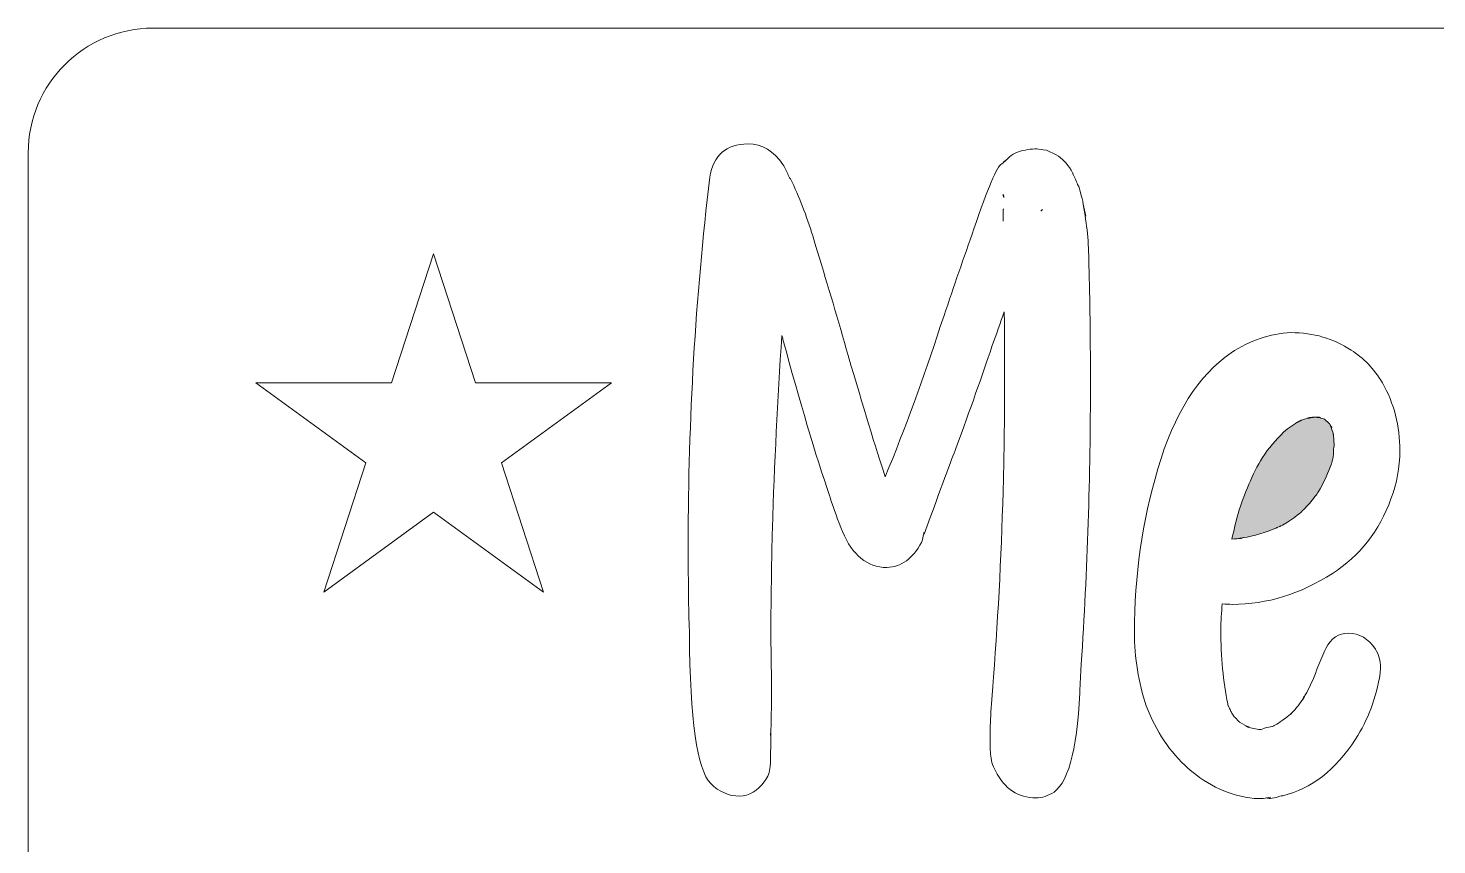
# Model space of a CAD drawing. Header units: centimetres. Extents: x 0.7 to 13.3, y -19.2 to -0.8.
# Drawn here: x 0.66 to 6.74, y -4.34 to -0.81 of the extents above; entities that cross this region are included whole.
import ezdxf

# ---------------------------------------------------------------- set-up
doc = ezdxf.new("R2010")
doc.units = ezdxf.units.CM
doc.header["$MEASUREMENT"] = 0
doc.layers.add('Layer 1', color=7, linetype='Continuous')

# ---------------------------------------------------------------- blocks, each defined once
blk = doc.blocks.new('block 2')
at = {"layer": 'Layer 1', "true_color": 0x6f3415}
h = blk.add_hatch(color=36, dxfattribs=at)
h.dxf.hatch_style = 2
edge = h.paths.add_edge_path()
edge.add_spline(control_points=[(4.869018394680324, -1.531753686341997), (4.869018394680324, -1.533392922156582), (4.870216931419154, -1.538401240625319), (4.872346290504944, -1.546061990914662), (4.871687301232704, -1.536902040031069), (4.870608206299459, -1.531753686341997), (4.869018394680324, -1.531753686341997)], knot_values=[0, 0, 0, 0, 1, 1, 1, 2, 2, 2, 2], degree=3, periodic=1)
h = blk.add_hatch(color=36, dxfattribs=at)
h.dxf.hatch_style = 2
edge = h.paths.add_edge_path()
edge.add_spline(control_points=[(4.870394034786013, -1.59379752631969), (4.869467331121966, -1.602862747495423), (4.869018394680324, -1.620939646968463), (4.869018394680324, -1.648081767617236), (4.869018394680324, -1.641211804454549), (4.869339651950493, -1.629877188972692), (4.869949217027283, -1.614547451028118), (4.870204575370292, -1.607628063670013), (4.870097489613569, -1.600708676311908), (4.870394034786013, -1.59379752631969)], knot_values=[0, 0, 0, 0, 1, 1, 1, 2, 2, 2, 3, 3, 3, 3], degree=3, periodic=1)
h = blk.add_hatch(color=36, dxfattribs=at)
h.dxf.hatch_style = 2
edge = h.paths.add_edge_path()
edge.add_spline(control_points=[(5.036558179771498, -1.600885779678799), (5.036582891869159, -1.600815762068631), (5.036615841332771, -1.600749863141407), (5.03663643474752, -1.600675726848296), (5.03663643474752, -1.600675726848296), (5.031689896523064, -1.60350114335285), (5.031689896523064, -1.60350114335285), (5.0326124815042, -1.60350114335285), (5.03302846848223, -1.602932765105591), (5.033765712730557, -1.602718593592113), (5.034700653760491, -1.602076079051743), (5.035627357424475, -1.601557124999869), (5.036558179771498, -1.600885779678799)], knot_values=[0, 0, 0, 0, 1, 1, 1, 2, 2, 2, 3, 3, 3, 4, 4, 4, 4], degree=3, periodic=1)
h = blk.add_hatch(color=36, dxfattribs=at)
h.dxf.hatch_style = 2
edge = h.paths.add_edge_path()
edge.add_spline(control_points=[(5.036216329086515, -1.601787771245154), (5.036582891869159, -1.601450039243147), (5.036830012846281, -1.600972272020804), (5.037105964603976, -1.600527454262042), (5.036920623871166, -1.600663370799434), (5.036743520504308, -1.600758100507326), (5.036558179771498, -1.600885779678799), (5.036459331380662, -1.601194680900169), (5.036319296160327, -1.601474751340839), (5.036216329086515, -1.601787771245154)], knot_values=[0, 0, 0, 0, 1, 1, 1, 2, 2, 2, 3, 3, 3, 3], degree=3, periodic=1)
h = blk.add_hatch(color=36, dxfattribs=at)
h.dxf.hatch_style = 2
edge = h.paths.add_edge_path()
edge.add_spline(control_points=[(5.038510435490365, -1.595733307306784), (5.037979125389661, -1.597512578341736), (5.037208931677787, -1.598945880008762), (5.03663643474752, -1.600675726848296), (5.03663643474752, -1.600675726848296), (5.037143032750563, -1.600387419041707), (5.037143032750563, -1.600387419041707), (5.037872039632939, -1.599147695473378), (5.038510435490365, -1.597805004831268), (5.038510435490365, -1.595733307306784)], knot_values=[0, 0, 0, 0, 1, 1, 1, 2, 2, 2, 3, 3, 3, 3], degree=3, periodic=1)
h = blk.add_hatch(color=36, dxfattribs=at)
h.dxf.hatch_style = 2
edge = h.paths.add_edge_path()
edge.add_spline(control_points=[(5.038510435490365, -1.59960486928097), (5.038510435490365, -1.59960486928097), (5.037143032750563, -1.600387419041707), (5.037143032750563, -1.600387419041707), (5.037126558018725, -1.600428605871238), (5.037126558018725, -1.600486267432543), (5.037105964603976, -1.600527454262042), (5.037571375777519, -1.600189722260067), (5.038036786950999, -1.599959076014783), (5.038510435490365, -1.59960486928097)], knot_values=[0, 0, 0, 0, 1, 1, 1, 2, 2, 2, 3, 3, 3, 3], degree=3, periodic=1)
h = blk.add_hatch(color=36, dxfattribs=at)
h.dxf.hatch_style = 2
edge = h.paths.add_edge_path()
edge.add_spline(control_points=[(5.899681735085438, -3.015838714167879), (5.899681735085438, -3.015838714167879), (5.895554814768242, -3.016814842027344), (5.895554814768242, -3.016814842027344), (5.895554814768242, -3.016814842027344), (5.885987114272538, -3.016814842027344), (5.885987114272538, -3.016814842027344), (5.885987114272538, -3.016814842027344), (5.907857320743679, -3.012939161370214), (5.907857320743679, -3.012939161370214), (5.907857320743679, -3.012939161370214), (5.899681735085438, -3.015838714167879), (5.899681735085438, -3.015838714167879), (5.899681735085438, -3.015838714167879), (5.903750993841297, -3.014874942357276), (5.903750993841297, -3.014874942357276), (5.952944543011076, -3.00601153664619), (6.001689155739149, -2.991381974803324), (6.049993069391469, -2.971282802001185), (6.049993069391469, -2.971282802001185), (6.051385184228996, -2.970294318092889), (6.051385184228996, -2.970294318092889), (6.051385184228996, -2.970294318092889), (6.052744349602912, -2.970294318092889), (6.052744349602912, -2.970294318092889), (6.052744349602912, -2.970294318092889), (6.065046855578347, -2.964482856448666), (6.065046855578347, -2.964482856448666), (6.064424934452695, -2.965376610649101), (6.063292296641088, -2.965887327335055), (6.062246151171455, -2.966472180314121), (6.078552016975526, -2.958753768463472), (6.098560578752684, -2.946533636147098), (6.122453058552956, -2.929568781070883), (6.144327383707071, -2.914070177125306), (6.157078826124149, -2.903744638966526), (6.16073621658489, -2.89855097976498), (6.177128574730871, -2.883052375819403), (6.193306761363405, -2.864954882931581), (6.209254301750655, -2.844283213199239), (6.225197723454929, -2.823611543466898), (6.23407348521491, -2.810687116365841), (6.235910417811167, -2.805493457164327), (6.235910417811167, -2.805493457164327), (6.236997750110299, -2.804179597302854), (6.236997750110299, -2.804179597302854), (6.236997750110299, -2.804179597302854), (6.23728605791692, -2.803557676177233), (6.23728605791692, -2.803557676177233), (6.256413221542505, -2.769961579343835), (6.272822054420324, -2.733766593568191), (6.2864796070867, -2.695001549630971), (6.2864796070867, -2.695001549630971), (6.288382438610181, -2.689630787062535), (6.288382438610181, -2.689630787062535), (6.288967291589246, -2.687225476219019), (6.289560381934262, -2.68482016537547), (6.289910469985068, -2.682386023751285), (6.290355287743798, -2.679169332366363), (6.291034870430788, -2.67626154220278), (6.291965692777747, -2.673666771943478), (6.292855328295206, -2.671088476415983), (6.293765557227481, -2.665281133454735), (6.29469637957444, -2.656211793596059), (6.29469637957444, -2.635313596301377), (6.295940221825744, -2.623295279449618), (6.298329057937455, -2.619291919621015), (6.298329057937455, -2.619291919621015), (6.297427066371132, -2.588360610657086), (6.297427066371132, -2.588360610657086), (6.297427066371132, -2.588360610657086), (6.293777913276343, -2.562503519089085), (6.293777913276343, -2.562503519089085), (6.293777913276343, -2.562503519089085), (6.281067657688764, -2.526432093802002), (6.281067657688764, -2.526432093802002), (6.280729925686757, -2.525896665018323), (6.280425143148362, -2.525418897795981), (6.280070936414517, -2.524842282182803), (6.277344368300799, -2.521942729385139), (6.273942336183068, -2.518450086242458), (6.269593006986539, -2.514096638362986), (6.26711355984988, -2.512486233329037), (6.264102802612516, -2.51012210931502), (6.260515429761976, -2.506926011344847), (6.258678497165718, -2.504372427915077), (6.257319331791803, -2.503054449370661), (6.256413221542505, -2.503054449370661), (6.25589838617364, -2.503054449370661), (6.25430857455444, -2.502037134681696), (6.252080367077815, -2.500414373598917), (6.249147864816538, -2.500060166865104), (6.246198887823423, -2.499677129350654), (6.242751550193217, -2.498210878219984), (6.241277061696692, -2.497584838411388), (6.239427773051572, -2.497226512994631), (6.237673214114313, -2.496802288650651), (6.237673214114313, -2.496802288650651), (6.22498767062446, -2.495303088056401), (6.22498767062446, -2.495303088056401), (6.229921852800053, -2.495303088056401), (6.233991111555912, -2.495912653133191), (6.237673214114313, -2.496802288650651), (6.237673214114313, -2.496802288650651), (6.241375910087465, -2.497238869043494), (6.241375910087465, -2.497238869043494), (6.23773087567565, -2.494664692198974), (6.232714319840994, -2.493367307069307), (6.226338598632424, -2.493367307069307), (6.219036173759869, -2.493367307069307), (6.212219753475543, -2.494026296341516), (6.205844032267037, -2.495303088056401), (6.205844032267037, -2.495303088056401), (6.203109226787368, -2.495303088056401), (6.203109226787368, -2.495303088056401), (6.203109226787368, -2.495303088056401), (6.183965588429945, -2.499178768713531), (6.183965588429945, -2.499178768713531), (6.183965588429945, -2.499178768713531), (6.189056280557712, -2.496777576552958), (6.189056280557712, -2.496777576552958), (6.179599784501643, -2.499026377444333), (6.168788241754569, -2.502502545855208), (6.156732856756255, -2.50712370812652), (6.156732856756255, -2.50712370812652), (6.149788757300393, -2.510822285416727), (6.149788757300393, -2.510822285416727), (6.12589215881721, -2.522857077000324), (6.102786347460716, -2.539410063781389), (6.080187134107136, -2.55882965389657), (6.046846395616747, -2.591301350284281), (6.016203394459374, -2.627586947084842), (5.988237537220397, -2.667669969566445), (5.945572100528322, -2.741501480150645), (5.910781585639068, -2.822318277020207), (5.883614752892602, -2.909856764466169), (5.873952322688909, -2.946261803072315), (5.864767659707623, -2.982802758215852), (5.856917450002527, -3.019743225605677), (5.872560207851382, -3.019100711065275), (5.885917096662339, -3.018132820571728), (5.896930454873996, -3.016814842027344), (5.896930454873996, -3.016814842027344), (5.899681735085438, -3.015838714167879), (5.899681735085438, -3.015838714167879)], knot_values=[0, 0, 0, 0, 1, 1, 1, 2, 2, 2, 3, 3, 3, 4, 4, 4, 5, 5, 5, 6, 6, 6, 7, 7, 7, 8, 8, 8, 9, 9, 9, 10, 10, 10, 11, 11, 11, 12, 12, 12, 13, 13, 13, 14, 14, 14, 15, 15, 15, 16, 16, 16, 17, 17, 17, 18, 18, 18, 19, 19, 19, 20, 20, 20, 21, 21, 21, 22, 22, 22, 23, 23, 23, 24, 24, 24, 25, 25, 25, 26, 26, 26, 27, 27, 27, 28, 28, 28, 29, 29, 29, 30, 30, 30, 31, 31, 31, 32, 32, 32, 33, 33, 33, 34, 34, 34, 35, 35, 35, 36, 36, 36, 37, 37, 37, 38, 38, 38, 39, 39, 39, 40, 40, 40, 41, 41, 41, 42, 42, 42, 43, 43, 43, 44, 44, 44, 45, 45, 45, 46, 46, 46, 47, 47, 47, 48, 48, 48, 48], degree=3, periodic=1)
h = blk.add_hatch(color=36, dxfattribs=at)
h.dxf.hatch_style = 2
edge = h.paths.add_edge_path()
edge.add_spline(control_points=[(6.143651919703057, -2.51373007558031), (6.146856255039117, -2.51221851893723), (6.151312669992368, -2.50992441253338), (6.156456904998497, -2.507230793883243), (6.153306112540799, -2.508441686670904), (6.150381847645409, -2.509454882676925), (6.147062189186675, -2.510822285416727), (6.141596696910378, -2.514697966073857), (6.137951662498501, -2.516637865743926), (6.136131204634081, -2.516637865743926), (6.136131204634081, -2.516637865743926), (6.133400517837388, -2.518573646730987), (6.133400517837388, -2.518573646730987), (6.133400517837388, -2.518573646730987), (6.136131204634081, -2.518573646730987), (6.136131204634081, -2.518573646730987), (6.137020840151541, -2.517296855016102), (6.139541474117699, -2.515665856567403), (6.143651919703057, -2.51373007558031)], knot_values=[0, 0, 0, 0, 1, 1, 1, 2, 2, 2, 3, 3, 3, 4, 4, 4, 5, 5, 5, 6, 6, 6, 6], degree=3, periodic=1)
h = blk.add_hatch(color=36, dxfattribs=at)
h.dxf.hatch_style = 2
edge = h.paths.add_edge_path()
edge.add_spline(control_points=[(6.19218647960066, -2.495303088056401), (6.19218647960066, -2.495303088056401), (6.189056280557712, -2.496777576552958), (6.189056280557712, -2.496777576552958), (6.191420404571697, -2.496217435671586), (6.193714510975547, -2.495714956351519), (6.195913887671536, -2.495303088056401), (6.195913887671536, -2.495303088056401), (6.19218647960066, -2.495303088056401), (6.19218647960066, -2.495303088056401)], knot_values=[0, 0, 0, 0, 1, 1, 1, 2, 2, 2, 3, 3, 3, 3], degree=3, periodic=1)
h = blk.add_hatch(color=36, dxfattribs=at)
h.dxf.hatch_style = 2
edge = h.paths.add_edge_path()
edge.add_spline(control_points=[(6.212681045966112, -2.493367307069307), (6.20780040666888, -2.493367307069307), (6.202054843951847, -2.494149856830044), (6.195913887671536, -2.495303088056401), (6.195913887671536, -2.495303088056401), (6.203109226787368, -2.495303088056401), (6.203109226787368, -2.495303088056401), (6.203109226787368, -2.495303088056401), (6.212681045966112, -2.493367307069307), (6.212681045966112, -2.493367307069307)], knot_values=[0, 0, 0, 0, 1, 1, 1, 2, 2, 2, 3, 3, 3, 3], degree=3, periodic=1)
h = blk.add_hatch(color=36, dxfattribs=at)
h.dxf.hatch_style = 2
edge = h.paths.add_edge_path()
edge.add_spline(control_points=[(6.287855247192389, -2.537947931333694), (6.287855247192389, -2.537947931333694), (6.287855247192389, -2.536012150346633), (6.287855247192389, -2.536012150346633), (6.287323937091685, -2.536012150346633), (6.285231646152483, -2.533063173353518), (6.281924343742612, -2.527807733907724), (6.281924343742612, -2.527807733907724), (6.283748920290007, -2.532132351006527), (6.283748920290007, -2.532132351006527), (6.283748920290007, -2.532132351006527), (6.287855247192389, -2.537947931333694), (6.287855247192389, -2.537947931333694)], knot_values=[0, 0, 0, 0, 1, 1, 1, 2, 2, 2, 3, 3, 3, 4, 4, 4, 4], degree=3, periodic=1)
h = blk.add_hatch(color=36, dxfattribs=at)
h.dxf.hatch_style = 2
h.paths.add_polyline_path([(6.296051426265379, -2.568969851322572), (6.294000322155676, -2.563146033629487), (6.296051426265379, -2.574797787698602)])
h = blk.add_hatch(color=36, dxfattribs=at)
h.dxf.hatch_style = 2
edge = h.paths.add_edge_path()
edge.add_spline(control_points=[(6.048654497432367, -2.972234217762926), (6.050054849635782, -2.971739975808778), (6.051747628328728, -2.970887408437873), (6.053230354191204, -2.970294318092889), (6.053230354191204, -2.970294318092889), (6.052744349602912, -2.970294318092889), (6.052744349602912, -2.970294318092889), (6.05183000198779, -2.970681474290314), (6.050903298323743, -2.970903883169679), (6.049993069391469, -2.971282802001185), (6.049993069391469, -2.971282802001185), (6.048654497432367, -2.972234217762926), (6.048654497432367, -2.972234217762926)], knot_values=[0, 0, 0, 0, 1, 1, 1, 2, 2, 2, 3, 3, 3, 4, 4, 4, 4], degree=3, periodic=1)
h = blk.add_hatch(color=36, dxfattribs=at)
h.dxf.hatch_style = 2
edge = h.paths.add_edge_path()
edge.add_spline(control_points=[(6.166201708861187, -3.70700313758398), (6.166576509009717, -3.70594875474846), (6.16724785433082, -3.704787286156185), (6.167696790772462, -3.703699953857053), (6.167696790772462, -3.703699953857053), (6.163829347481251, -3.710273371847264), (6.163829347481251, -3.710273371847264), (6.163701668309778, -3.711130057901112), (6.163471022064494, -3.712159728638939), (6.163471022064494, -3.712818717911147), (6.163471022064494, -3.711558400928068), (6.164360657581955, -3.709618501258031), (6.166201708861187, -3.70700313758398)], knot_values=[0, 0, 0, 0, 1, 1, 1, 2, 2, 2, 3, 3, 3, 4, 4, 4, 4], degree=3, periodic=1)
h = blk.add_hatch(color=36, dxfattribs=at)
h.dxf.hatch_style = 2
edge = h.paths.add_edge_path()
edge.add_spline(control_points=[(6.170308035763569, -3.69925177626972), (6.170308035763569, -3.69925177626972), (6.169698470686779, -3.69925177626972), (6.169698470686779, -3.69925177626972), (6.168981819853266, -3.700755095546914), (6.168285762434502, -3.702246058775277), (6.167696790772462, -3.703699953857053), (6.167696790772462, -3.703699953857053), (6.170308035763569, -3.69925177626972), (6.170308035763569, -3.69925177626972)], knot_values=[0, 0, 0, 0, 1, 1, 1, 2, 2, 2, 3, 3, 3, 3], degree=3, periodic=1)
h = blk.add_hatch(color=36, dxfattribs=at)
h.dxf.hatch_style = 2
edge = h.paths.add_edge_path()
edge.add_spline(control_points=[(6.111526192683272, -3.774854320522954), (6.111155511217653, -3.775290900915797), (6.110990763899594, -3.775430936136132), (6.110644794531699, -3.77584280443125), (6.110644794531699, -3.77584280443125), (6.114260998162877, -3.77291853953586), (6.114260998162877, -3.77291853953586), (6.114260998162877, -3.77291853953586), (6.111526192683272, -3.774854320522954), (6.111526192683272, -3.774854320522954)], knot_values=[0, 0, 0, 0, 1, 1, 1, 2, 2, 2, 3, 3, 3, 3], degree=3, periodic=1)
at = {"layer": 'Layer 1', "lineweight": 0}
for points in [[(2.230169990445015, -2.346293257562948), (2.411359090836614, -1.788652416743617), (2.592548191228277, -2.346293257562948), (3.178883896169025, -2.346293257562948), (2.704526943306988, -2.690932290875145), (2.885716043698651, -3.248573131694476), (2.411359090836614, -2.903934098382279), (1.937002137974641, -3.248573131694476), (2.118191238366304, -2.690932290875145), (1.643834285504267, -2.346293257562948), (2.230169990445015, -2.346293257562948)], [(6.296051426265379, -2.568969851322572), (6.294000322155676, -2.563146033629487), (6.296051426265379, -2.574797787698602), (6.296051426265379, -2.568969851322572)]]:
    blk.add_lwpolyline(points, dxfattribs=at)
for points, knots in [([(12.76976433958519, -0.8146415603330094), (12.76976433958519, -0.8146415603330094), (1.200235656922276, -0.8146415603330094), (1.200235656922276, -0.8146415603330094), (0.9029820709642696, -0.8146415603330094), (0.6614048411413364, -1.056218790155943), (0.6614048411413364, -1.353472376113949), (0.6614048411413364, -1.353472376113949), (0.6614048411413364, -18.6615455400293), (0.6614048411413364, -18.6615455400293), (0.6614048411413364, -18.95879912598724), (0.9029820709642696, -19.20037635581018), (1.200235656922276, -19.20037635581018), (1.200235656922276, -19.20037635581018), (12.76976433958519, -19.20037635581018), (12.76976433958519, -19.20037635581018), (13.06701792554313, -19.20037635581018), (13.30859515536619, -18.95879912598724), (13.30859515536619, -18.6615455400293), (13.30859515536619, -18.6615455400293), (13.30859515536619, -1.353472376113949), (13.30859515536619, -1.353472376113949), (13.30859515536619, -1.056218790155943), (13.06701792554313, -0.8146415603330094), (12.76976433958519, -0.8146415603330094)], [0, 0, 0, 0, 1, 1, 1, 2, 2, 2, 3, 3, 3, 4, 4, 4, 5, 5, 5, 6, 6, 6, 7, 7, 7, 8, 8, 8, 8]), ([(3.603285343515231, -1.458095160441744), (3.6196735829783, -1.362459342313596), (3.674353217839126, -1.314624958517699), (3.767311892048975, -1.314624958517699), (3.829273358367671, -1.314624958517699), (3.879842547643203, -1.344361849425774), (3.919035934607347, -1.403802681778279), (3.928587160371277, -1.417822678544355), (3.935807211584834, -1.433325401172875), (3.94190286235267, -1.449540655951965), (3.950267907426696, -1.463470041693124), (3.958241677620354, -1.478095484853047), (3.965519390395183, -1.493956532898324), (4.001940903733135, -1.573451232540493), (4.032497412548534, -1.656508592935511), (4.057081831084529, -1.743075071205015), (4.057081831084529, -1.743075071205015), (4.068029290369026, -1.779908452838085), (4.068029290369026, -1.779908452838085), (4.113577805126927, -1.92725433541926), (4.157771273193889, -2.076540117670471), (4.200609694569911, -2.2277575622258), (4.266216195300484, -2.451900407116063), (4.319388392201174, -2.625848862879388), (4.36042283044455, -2.750826178352299), (4.447355871496698, -2.540843365448447), (4.526978250310339, -2.324764901776726), (4.598371500587379, -2.101746457332151), (4.598371500587379, -2.101746457332151), (4.614784452148173, -2.055221814714752), (4.614784452148173, -2.055221814714752), (4.656692051177172, -1.92986969909331), (4.699530472553194, -1.805114792499765), (4.743279122861425, -1.681039468593208), (4.802485190285703, -1.505291148380182), (4.842576450133258, -1.411554043092539), (4.863557021086938, -1.399931119804092), (4.866291826566607, -1.398654328089207), (4.869702096050225, -1.396055439146962), (4.873804304269695, -1.392179758489832), (4.877914749854989, -1.388283484417952), (4.880859608165192, -1.386347703430859), (4.882700659444361, -1.386347703430859), (4.882700659444361, -1.386347703430859), (4.881325019338671, -1.384411922443766), (4.881325019338671, -1.384411922443766), (4.879483968059439, -1.387027286117817), (4.87585952706231, -1.389601462962369), (4.870394034786013, -1.392179758489832), (4.876753281262746, -1.388283484417952), (4.883145477203091, -1.383151605460687), (4.889521198411662, -1.376660561129506), (4.90716975485781, -1.358175912044291), (4.933055677206448, -1.346474733779758), (4.966215193647003, -1.340799188672926), (4.979283774651338, -1.337664870947034), (4.992438847997647, -1.335955617522249), (5.005709244466567, -1.335955617522249), (5.017546339268459, -1.335955617522249), (5.029852963926807, -1.337253002651916), (5.042620881075723, -1.339831298179379), (5.042620881075723, -1.339831298179379), (5.056294908473873, -1.341767079166472), (5.056294908473873, -1.341767079166472), (5.056294908473873, -1.341767079166472), (5.098667918676416, -1.361161957183929), (5.098667918676416, -1.361161957183929), (5.123256455895386, -1.376660561129506), (5.144665369876022, -1.398654328089207), (5.162898779301235, -1.427073240452897), (5.162898779301235, -1.427073240452897), (5.171090839691314, -1.444870069485267), (5.171090839691314, -1.444870069485267), (5.17095492315389, -1.444503506702592), (5.170959041836866, -1.444421133043562), (5.170835481348306, -1.444075163675668), (5.170242391003353, -1.44260891254503), (5.169739911683286, -1.44126622190292), (5.169739911683286, -1.440636063411381), (5.169739911683286, -1.441052050389442), (5.170300052564626, -1.442575963081418), (5.170835481348306, -1.444075163675668), (5.171115551788975, -1.444771221094431), (5.171391503546734, -1.445459041147276), (5.171692167402153, -1.446183929346708), (5.171692167402153, -1.446183929346708), (5.17722767728865, -1.458218720930273), (5.17722767728865, -1.458218720930273), (5.178216161196946, -1.460236875576396), (5.178813370224874, -1.46154249807195), (5.179987194865979, -1.463906622085967), (5.18090566116414, -1.465764148096974), (5.181659380144176, -1.467839964304402), (5.18254077829575, -1.469751033193803), (5.18254077829575, -1.469751033193803), (5.183413939081436, -1.471653864717284), (5.183413939081436, -1.471653864717284), (5.183413939081436, -1.471653864717284), (5.183084444445316, -1.470994875445076), (5.183084444445316, -1.470994875445076), (5.185061412261972, -1.475360679373411), (5.187096041639838, -1.479648228325659), (5.188879431357734, -1.48426939059697), (5.191610118154427, -1.491382356053772), (5.193875393777639, -1.496225927204449), (5.195720563739783, -1.498800104049001), (5.195720563739783, -1.498800104049001), (5.203916742812774, -1.52400644371068), (5.203916742812774, -1.52400644371068), (5.212108803202852, -1.557619015275885), (5.219394753343633, -1.591857626649654), (5.225786949283979, -1.626751108612687), (5.225786949283979, -1.626751108612687), (5.214839489999545, -1.576359022704077), (5.214839489999545, -1.576359022704077), (5.231252441560276, -1.659086888463006), (5.239448620633266, -1.743075071205015), (5.239448620633266, -1.828385351174351), (5.239448620633266, -1.828385351174351), (5.239448620633266, -1.841948174132835), (5.239448620633266, -1.841948174132835), (5.239448620633266, -1.841948174132835), (5.240820142056044, -1.863278833137384), (5.240820142056044, -1.863278833137384), (5.244444583053173, -2.022247639007006), (5.246289753015317, -2.181237038291377), (5.246289753015317, -2.340209962843941), (5.246289753015317, -2.747333535209618), (5.233072899424759, -3.153831067766732), (5.206643310926555, -3.559657255002806), (5.204806378330298, -3.584225198807027), (5.203447212956319, -3.609431538468739), (5.202541102707085, -3.635280392670821), (5.194344923634095, -3.904123303631056), (5.156523058092729, -4.063092109500677), (5.089100218180647, -4.112190928962597), (5.063560265199904, -4.129003392769614), (5.037600206558156, -4.137397268624276), (5.011174736742864, -4.137397268624276), (4.934645488825582, -4.137397268624276), (4.876308463504015, -4.098623987321138), (4.836217203656525, -4.021069187349005), (4.823449286507609, -3.996538311691339), (4.816398101295088, -3.972303981206149), (4.815022461189335, -3.948374433259355), (4.813667414498395, -3.924465478727309), (4.812987831811405, -3.902187522643963), (4.812987831811405, -3.881495259496872), (4.812987831811405, -3.814303065830075), (4.817987912914223, -3.725759619743978), (4.828021024583535, -3.615881395970389), (4.849162224172299, -3.337087746999904), (4.863334612207605, -3.051457084330344), (4.870863564642468, -2.75934361469549), (4.874088493393277, -2.621483058951086), (4.87585952706231, -2.483095311788889), (4.87585952706231, -2.344081524818096), (4.87585952706231, -2.224549108206765), (4.875365285108194, -2.123064760287838), (4.874401513297623, -2.039023034667468), (4.85745313295315, -2.086482618314801), (4.839841644653589, -2.136055086316087), (4.821184010884395, -2.188988399605637), (4.779255818440648, -2.313063723512193), (4.727310989059426, -2.459771210235941), (4.665353641423642, -2.629069672947286), (4.648034579613614, -2.67302837608602), (4.602481946172737, -2.796465304135149), (4.528666910320375, -2.999380457094674), (4.528666910320375, -2.999380457094674), (4.528666910320375, -2.991608502365632), (4.528666910320375, -2.991608502365632), (4.52775256270519, -2.991608502365632), (4.526376922599436, -2.996802161567179), (4.524572939466791, -3.007127699725991), (4.522736006870534, -3.017494424714302), (4.520470731247385, -3.026522577743447), (4.517735925767716, -3.034273939057707), (4.480362996668055, -3.104060902983774), (4.430259218566002, -3.140272363491223), (4.367371048583323, -3.142825946920994), (4.282625028178239, -3.141569748620858), (4.218843103995124, -3.089859684167832), (4.176004682619102, -2.987732821708502), (4.156881637676429, -2.939935506059194), (4.139097164692921, -2.891462726405871), (4.122704806546941, -2.842326838797397), (4.122704806546941, -2.839769136684651), (4.122239395373398, -2.837829237014614), (4.121329166441187, -2.83651125847023), (4.059351225390718, -2.654276012608965), (3.991924266795726, -2.428110894389635), (3.919035934607347, -2.15796647961679), (3.917577920842596, -2.152496868657517), (3.915913972930286, -2.147117868723161), (3.914447721799648, -2.141656495129808), (3.896173125544935, -2.418502007064336), (3.882198434291302, -2.695734675196291), (3.873466826434632, -2.973453347916506), (3.870229541634961, -3.111869925859339), (3.867923079182249, -3.249837567360499), (3.867091105226061, -3.387105032759952), (3.867091105226061, -3.445269073397571), (3.867535922984855, -3.502790599494821), (3.868466745331815, -3.559657255002806), (3.869356380849275, -3.599744396167385), (3.86982591070573, -3.640453458457586), (3.86982591070573, -3.681796797922269), (3.86982591070573, -3.7438571126318), (3.868376134306866, -3.805884477877719), (3.866036722390541, -3.867911843123607), (3.866036722390541, -3.867911843123607), (3.866831628200141, -3.867911843123607), (3.866831628200141, -3.867911843123607), (3.86690164581034, -3.85680375520409), (3.867091105226061, -3.846432911532835), (3.867091105226061, -3.834954142147667), (3.867091105226061, -3.834954142147667), (3.867091105226061, -3.867911843123607), (3.867091105226061, -3.867911843123607), (3.867091105226061, -3.867911843123607), (3.866831628200141, -3.867911843123607), (3.866831628200141, -3.867911843123607), (3.866555676442446, -3.915614429065055), (3.865839025608933, -3.960804618406232), (3.864360418429432, -4.001694902746298), (3.861629731632739, -4.026258727867575), (3.853878370318479, -4.046950991014699), (3.841131046584313, -4.063730505358104), (3.809219491077974, -4.107676852448008), (3.773222202084003, -4.129645907310016), (3.733135060919488, -4.129645907310016), (3.685745494882289, -4.129645907310016), (3.643817302438541, -4.111569007836944), (3.607391670417613, -4.075357547329494), (3.548144416163837, -4.015937308391739), (3.517612619446163, -3.800060660184633), (3.515808636313518, -3.427830569781958), (3.512147127169866, -3.356766814141006), (3.510322550622471, -3.22556205004581), (3.510322550622471, -3.034273939057707), (3.510322550622471, -2.505669813044712), (3.541303283781787, -1.98026178500192), (3.603285343515231, -1.458095160441744)], [0, 0, 0, 0, 1, 1, 1, 2, 2, 2, 3, 3, 3, 4, 4, 4, 5, 5, 5, 6, 6, 6, 7, 7, 7, 8, 8, 8, 9, 9, 9, 10, 10, 10, 11, 11, 11, 12, 12, 12, 13, 13, 13, 14, 14, 14, 15, 15, 15, 16, 16, 16, 17, 17, 17, 18, 18, 18, 19, 19, 19, 20, 20, 20, 21, 21, 21, 22, 22, 22, 23, 23, 23, 24, 24, 24, 25, 25, 25, 26, 26, 26, 27, 27, 27, 28, 28, 28, 29, 29, 29, 30, 30, 30, 31, 31, 31, 32, 32, 32, 33, 33, 33, 34, 34, 34, 35, 35, 35, 36, 36, 36, 37, 37, 37, 38, 38, 38, 39, 39, 39, 40, 40, 40, 41, 41, 41, 42, 42, 42, 43, 43, 43, 44, 44, 44, 45, 45, 45, 46, 46, 46, 47, 47, 47, 48, 48, 48, 49, 49, 49, 50, 50, 50, 51, 51, 51, 52, 52, 52, 53, 53, 53, 54, 54, 54, 55, 55, 55, 56, 56, 56, 57, 57, 57, 58, 58, 58, 59, 59, 59, 60, 60, 60, 61, 61, 61, 62, 62, 62, 63, 63, 63, 64, 64, 64, 65, 65, 65, 66, 66, 66, 67, 67, 67, 68, 68, 68, 69, 69, 69, 70, 70, 70, 71, 71, 71, 72, 72, 72, 73, 73, 73, 74, 74, 74, 75, 75, 75, 76, 76, 76, 77, 77, 77, 78, 78, 78, 79, 79, 79, 80, 80, 80, 81, 81, 81, 81]), ([(4.869018394680324, -1.531753686341997), (4.869018394680324, -1.533392922156582), (4.870216931419154, -1.538401240625319), (4.872346290504944, -1.546061990914662), (4.871687301232704, -1.536902040031069), (4.870608206299459, -1.531753686341997), (4.869018394680324, -1.531753686341997)], [0, 0, 0, 0, 1, 1, 1, 2, 2, 2, 2]), ([(4.870394034786013, -1.59379752631969), (4.869467331121966, -1.602862747495423), (4.869018394680324, -1.620939646968463), (4.869018394680324, -1.648081767617236), (4.869018394680324, -1.641211804454549), (4.869339651950493, -1.629877188972692), (4.869949217027283, -1.614547451028118), (4.870204575370292, -1.607628063670013), (4.870097489613569, -1.600708676311908), (4.870394034786013, -1.59379752631969)], [0, 0, 0, 0, 1, 1, 1, 2, 2, 2, 3, 3, 3, 3]), ([(5.036558179771498, -1.600885779678799), (5.036582891869159, -1.600815762068631), (5.036615841332771, -1.600749863141407), (5.03663643474752, -1.600675726848296), (5.03663643474752, -1.600675726848296), (5.031689896523064, -1.60350114335285), (5.031689896523064, -1.60350114335285), (5.0326124815042, -1.60350114335285), (5.03302846848223, -1.602932765105591), (5.033765712730557, -1.602718593592113), (5.034700653760491, -1.602076079051743), (5.035627357424475, -1.601557124999869), (5.036558179771498, -1.600885779678799)], [0, 0, 0, 0, 1, 1, 1, 2, 2, 2, 3, 3, 3, 4, 4, 4, 4]), ([(5.036216329086515, -1.601787771245154), (5.036582891869159, -1.601450039243147), (5.036830012846281, -1.600972272020804), (5.037105964603976, -1.600527454262042), (5.036920623871166, -1.600663370799434), (5.036743520504308, -1.600758100507326), (5.036558179771498, -1.600885779678799), (5.036459331380662, -1.601194680900169), (5.036319296160327, -1.601474751340839), (5.036216329086515, -1.601787771245154)], [0, 0, 0, 0, 1, 1, 1, 2, 2, 2, 3, 3, 3, 3]), ([(5.038510435490365, -1.595733307306784), (5.037979125389661, -1.597512578341736), (5.037208931677787, -1.598945880008762), (5.03663643474752, -1.600675726848296), (5.03663643474752, -1.600675726848296), (5.037143032750563, -1.600387419041707), (5.037143032750563, -1.600387419041707), (5.037872039632939, -1.599147695473378), (5.038510435490365, -1.597805004831268), (5.038510435490365, -1.595733307306784)], [0, 0, 0, 0, 1, 1, 1, 2, 2, 2, 3, 3, 3, 3]), ([(5.038510435490365, -1.59960486928097), (5.038510435490365, -1.59960486928097), (5.037143032750563, -1.600387419041707), (5.037143032750563, -1.600387419041707), (5.037126558018725, -1.600428605871238), (5.037126558018725, -1.600486267432543), (5.037105964603976, -1.600527454262042), (5.037571375777519, -1.600189722260067), (5.038036786950999, -1.599959076014783), (5.038510435490365, -1.59960486928097)], [0, 0, 0, 0, 1, 1, 1, 2, 2, 2, 3, 3, 3, 3]), ([(5.537431213473648, -2.716311615220772), (5.606674511250149, -2.479804484110824), (5.711923335386571, -2.313063723512193), (5.85318592324874, -2.21613052025441), (5.935197138174092, -2.161846278956864), (6.021318798684866, -2.13276013995511), (6.111526192683272, -2.128888577980923), (6.209019536822395, -2.128888577980923), (6.295586015091899, -2.154094917642603), (6.37124622090647, -2.204491122234157), (6.424080685805216, -2.236822783401501), (6.469184382804387, -2.283981703193383), (6.506557311904047, -2.346021424488165), (6.556665208689076, -2.433926474716802), (6.581731513130389, -2.531498073832044), (6.581731513130389, -2.638773289980445), (6.581731513130389, -2.709861757719122), (6.568963595981473, -2.779030919202511), (6.543468948513204, -2.846218994186333), (6.493344576996465, -2.985797040721409), (6.409043374350175, -3.093092850284592), (6.290590052672057, -3.168032286582674), (6.152988973953541, -3.257218247209172), (6.009012174026518, -3.301815346205365), (5.858647296842062, -3.301815346205365), (5.844108346024176, -3.301815346205365), (5.829565276523251, -3.301164594299044), (5.815030444388277, -3.300089618048774), (5.81180963432038, -3.336865338120539), (5.810104499578571, -3.374085875951034), (5.808547637422984, -3.41134760061106), (5.809676156551615, -3.529986263021955), (5.819635131927751, -3.636631320678817), (5.838593429552429, -3.731027415238636), (5.839462471655139, -3.734001104329443), (5.839923764145643, -3.736987149469113), (5.840879298590328, -3.739960838559921), (5.841768934107852, -3.741258223689555), (5.84382415690053, -3.745133904346685), (5.847040848285452, -3.751604355263117), (5.847469191312345, -3.752473397365828), (5.847633938630405, -3.753132386638035), (5.848012857461911, -3.753956123228272), (5.848391776293481, -3.754499789377838), (5.848667728051176, -3.754895182941182), (5.849075477663382, -3.755480035920247), (5.851826757874824, -3.763231397234507), (5.853630741007469, -3.767102959208693), (5.854557444671453, -3.767102959208693), (5.857288131468146, -3.772276024995458), (5.860912572465275, -3.778108080054431), (5.865484310541136, -3.784557937556113), (5.866163893228126, -3.785529946732603), (5.866439844985821, -3.786032426052671), (5.867016460598999, -3.786884993423575), (5.867016460598999, -3.786884993423575), (5.870949802817497, -3.79037351788328), (5.870949802817497, -3.79037351788328), (5.878087480371993, -3.798656189298244), (5.884290216896616, -3.804723009285444), (5.890048135662446, -3.809731327754181), (5.890048135662446, -3.809731327754181), (5.892824127971614, -3.81170417688783), (5.892824127971614, -3.81170417688783), (5.905571451705716, -3.820752923331757), (5.918318775439882, -3.827202780833407), (5.931086692588734, -3.831078461490537), (5.931086692588734, -3.831078461490537), (5.916696014357071, -3.82747461390819), (5.916696014357071, -3.82747461390819), (5.920258675109887, -3.828767880354881), (5.924521511964442, -3.83055538875572), (5.929731645897794, -3.833018361160573), (5.929731645897794, -3.833018361160573), (5.973154920252882, -3.842606655071091), (5.973154920252882, -3.842606655071091), (5.976713462322786, -3.842557230875705), (5.980053714196205, -3.842483094582562), (5.982660840504401, -3.842310109898615), (5.991598382508629, -3.83741711455252), (6.002611740720286, -3.833924471409872), (6.015853306408569, -3.832046351984083), (6.021475308637039, -3.831255564857459), (6.025449837684973, -3.830361810657024), (6.029070159999126, -3.829459819090701), (6.029070159999126, -3.829459819090701), (6.029514977757856, -3.829142680503443), (6.029514977757856, -3.829142680503443), (6.03075058264321, -3.829142680503443), (6.03323002977987, -3.828018280057756), (6.03550354276897, -3.827079220344877), (6.036697960824825, -3.826477892633974), (6.038629623129007, -3.825917751752602), (6.0390867969366, -3.825266999846313), (6.0390867969366, -3.825266999846313), (6.039754023574663, -3.825266999846313), (6.039754023574663, -3.825266999846313), (6.052101835062573, -3.818854210491219), (6.073560173238596, -3.804166987087048), (6.104689178984198, -3.780665782167177), (6.104689178984198, -3.780665782167177), (6.108581334373134, -3.777514989709447), (6.108581334373134, -3.777514989709447), (6.108581334373134, -3.777514989709447), (6.112901832788961, -3.77291853953586), (6.112901832788961, -3.77291853953586), (6.126559385455337, -3.760010587166641), (6.143417154774798, -3.739318324019518), (6.163471022064494, -3.710878818241111), (6.163471022064494, -3.710878818241111), (6.163829347481251, -3.710273371847264), (6.163829347481251, -3.710273371847264), (6.163932314555062, -3.709490822086527), (6.163924077189111, -3.708889494375656), (6.164146486068508, -3.707971028077527), (6.164591303827239, -3.706035247090434), (6.166201708861187, -3.70312745692685), (6.16893239565788, -3.69925177626972), (6.16893239565788, -3.69925177626972), (6.169698470686779, -3.69925177626972), (6.169698470686779, -3.69925177626972), (6.172350902507385, -3.693699791651417), (6.175530525745784, -3.687962466300305), (6.179879854942312, -3.681796797922269), (6.198092670952776, -3.648200701088902), (6.214040211340027, -3.6113673194558), (6.227714238738177, -3.571300771706002), (6.238645223290836, -3.544158651057229), (6.250037500333998, -3.517675519680664), (6.261891069867665, -3.491810190746776), (6.284659149222216, -3.447884437071622), (6.317460340246015, -3.425894788794864), (6.360298761622037, -3.425894788794864), (6.406778098726962, -3.425894788794864), (6.445489599785788, -3.449165347469483), (6.476490926359917, -3.495681752720963), (6.491058707958503, -3.518952311395549), (6.498361132831057, -3.545456036186864), (6.498361132831057, -3.575176452363132), (6.498361132831057, -3.575176452363132), (6.496985492725369, -3.598426417622969), (6.496985492725369, -3.598426417622969), (6.47966643091534, -3.705726345869063), (6.444134553094848, -3.800736124188647), (6.390369265849143, -3.883431040483933), (6.303782194164889, -4.016555110834416), (6.199451836326691, -4.09798559146371), (6.07734936155372, -4.127710126322922), (6.071887987960398, -4.127710126322922), (6.065957084510558, -4.129003392769614), (6.05958136330205, -4.131581688297077), (6.045923810635674, -4.136738279352068), (6.033135300072009, -4.13933304961137), (6.021318798684866, -4.13933304961137), (6.015853306408569, -4.13933304961137), (6.010832631890938, -4.138674060339161), (6.006281487229825, -4.137397268624276), (6.006281487229825, -4.137397268624276), (6.025404532172498, -4.13351746928417), (6.025404532172498, -4.13351746928417), (6.025404532172498, -4.13351746928417), (5.99124829445776, -4.13933304961137), (5.99124829445776, -4.13933304961137), (5.99124829445776, -4.13933304961137), (5.952965136425825, -4.13933304961137), (5.952965136425825, -4.13933304961137), (5.849985706595591, -4.129003392769614), (5.754778231494368, -4.085724272317806), (5.667280930877904, -4.009446264060558), (5.590751682960623, -3.940952566581183), (5.530594199774573, -3.851132328780201), (5.486862024198116, -3.739960838559921), (5.453130010827357, -3.639151954644975), (5.436276360190809, -3.533194717040991), (5.436276360190809, -3.422019108137734), (5.436276360190809, -3.180338911241022), (5.469987780146882, -2.945087978431209), (5.537431213473648, -2.716311615220772)], [0, 0, 0, 0, 1, 1, 1, 2, 2, 2, 3, 3, 3, 4, 4, 4, 5, 5, 5, 6, 6, 6, 7, 7, 7, 8, 8, 8, 9, 9, 9, 10, 10, 10, 11, 11, 11, 12, 12, 12, 13, 13, 13, 14, 14, 14, 15, 15, 15, 16, 16, 16, 17, 17, 17, 18, 18, 18, 19, 19, 19, 20, 20, 20, 21, 21, 21, 22, 22, 22, 23, 23, 23, 24, 24, 24, 25, 25, 25, 26, 26, 26, 27, 27, 27, 28, 28, 28, 29, 29, 29, 30, 30, 30, 31, 31, 31, 32, 32, 32, 33, 33, 33, 34, 34, 34, 35, 35, 35, 36, 36, 36, 37, 37, 37, 38, 38, 38, 39, 39, 39, 40, 40, 40, 41, 41, 41, 42, 42, 42, 43, 43, 43, 44, 44, 44, 45, 45, 45, 46, 46, 46, 47, 47, 47, 48, 48, 48, 49, 49, 49, 50, 50, 50, 51, 51, 51, 52, 52, 52, 53, 53, 53, 54, 54, 54, 55, 55, 55, 56, 56, 56, 57, 57, 57, 58, 58, 58, 59, 59, 59, 59]), ([(5.899681735085438, -3.015838714167879), (5.899681735085438, -3.015838714167879), (5.895554814768242, -3.016814842027344), (5.895554814768242, -3.016814842027344), (5.895554814768242, -3.016814842027344), (5.885987114272538, -3.016814842027344), (5.885987114272538, -3.016814842027344), (5.885987114272538, -3.016814842027344), (5.907857320743679, -3.012939161370214), (5.907857320743679, -3.012939161370214), (5.907857320743679, -3.012939161370214), (5.899681735085438, -3.015838714167879), (5.899681735085438, -3.015838714167879), (5.899681735085438, -3.015838714167879), (5.903750993841297, -3.014874942357276), (5.903750993841297, -3.014874942357276), (5.952944543011076, -3.00601153664619), (6.001689155739149, -2.991381974803324), (6.049993069391469, -2.971282802001185), (6.049993069391469, -2.971282802001185), (6.051385184228996, -2.970294318092889), (6.051385184228996, -2.970294318092889), (6.051385184228996, -2.970294318092889), (6.052744349602912, -2.970294318092889), (6.052744349602912, -2.970294318092889), (6.052744349602912, -2.970294318092889), (6.065046855578347, -2.964482856448666), (6.065046855578347, -2.964482856448666), (6.064424934452695, -2.965376610649101), (6.063292296641088, -2.965887327335055), (6.062246151171455, -2.966472180314121), (6.078552016975526, -2.958753768463472), (6.098560578752684, -2.946533636147098), (6.122453058552956, -2.929568781070883), (6.144327383707071, -2.914070177125306), (6.157078826124149, -2.903744638966526), (6.16073621658489, -2.89855097976498), (6.177128574730871, -2.883052375819403), (6.193306761363405, -2.864954882931581), (6.209254301750655, -2.844283213199239), (6.225197723454929, -2.823611543466898), (6.23407348521491, -2.810687116365841), (6.235910417811167, -2.805493457164327), (6.235910417811167, -2.805493457164327), (6.236997750110299, -2.804179597302854), (6.236997750110299, -2.804179597302854), (6.236997750110299, -2.804179597302854), (6.23728605791692, -2.803557676177233), (6.23728605791692, -2.803557676177233), (6.256413221542505, -2.769961579343835), (6.272822054420324, -2.733766593568191), (6.2864796070867, -2.695001549630971), (6.2864796070867, -2.695001549630971), (6.288382438610181, -2.689630787062535), (6.288382438610181, -2.689630787062535), (6.288967291589246, -2.687225476219019), (6.289560381934262, -2.68482016537547), (6.289910469985068, -2.682386023751285), (6.290355287743798, -2.679169332366363), (6.291034870430788, -2.67626154220278), (6.291965692777747, -2.673666771943478), (6.292855328295206, -2.671088476415983), (6.293765557227481, -2.665281133454735), (6.29469637957444, -2.656211793596059), (6.29469637957444, -2.635313596301377), (6.295940221825744, -2.623295279449618), (6.298329057937455, -2.619291919621015), (6.298329057937455, -2.619291919621015), (6.297427066371132, -2.588360610657086), (6.297427066371132, -2.588360610657086), (6.297427066371132, -2.588360610657086), (6.293777913276343, -2.562503519089085), (6.293777913276343, -2.562503519089085), (6.293777913276343, -2.562503519089085), (6.281067657688764, -2.526432093802002), (6.281067657688764, -2.526432093802002), (6.280729925686757, -2.525896665018323), (6.280425143148362, -2.525418897795981), (6.280070936414517, -2.524842282182803), (6.277344368300799, -2.521942729385139), (6.273942336183068, -2.518450086242458), (6.269593006986539, -2.514096638362986), (6.26711355984988, -2.512486233329037), (6.264102802612516, -2.51012210931502), (6.260515429761976, -2.506926011344847), (6.258678497165718, -2.504372427915077), (6.257319331791803, -2.503054449370661), (6.256413221542505, -2.503054449370661), (6.25589838617364, -2.503054449370661), (6.25430857455444, -2.502037134681696), (6.252080367077815, -2.500414373598917), (6.249147864816538, -2.500060166865104), (6.246198887823423, -2.499677129350654), (6.242751550193217, -2.498210878219984), (6.241277061696692, -2.497584838411388), (6.239427773051572, -2.497226512994631), (6.237673214114313, -2.496802288650651), (6.237673214114313, -2.496802288650651), (6.22498767062446, -2.495303088056401), (6.22498767062446, -2.495303088056401), (6.229921852800053, -2.495303088056401), (6.233991111555912, -2.495912653133191), (6.237673214114313, -2.496802288650651), (6.237673214114313, -2.496802288650651), (6.241375910087465, -2.497238869043494), (6.241375910087465, -2.497238869043494), (6.23773087567565, -2.494664692198974), (6.232714319840994, -2.493367307069307), (6.226338598632424, -2.493367307069307), (6.219036173759869, -2.493367307069307), (6.212219753475543, -2.494026296341516), (6.205844032267037, -2.495303088056401), (6.205844032267037, -2.495303088056401), (6.203109226787368, -2.495303088056401), (6.203109226787368, -2.495303088056401), (6.203109226787368, -2.495303088056401), (6.183965588429945, -2.499178768713531), (6.183965588429945, -2.499178768713531), (6.183965588429945, -2.499178768713531), (6.189056280557712, -2.496777576552958), (6.189056280557712, -2.496777576552958), (6.179599784501643, -2.499026377444333), (6.168788241754569, -2.502502545855208), (6.156732856756255, -2.50712370812652), (6.156732856756255, -2.50712370812652), (6.149788757300393, -2.510822285416727), (6.149788757300393, -2.510822285416727), (6.12589215881721, -2.522857077000324), (6.102786347460716, -2.539410063781389), (6.080187134107136, -2.55882965389657), (6.046846395616747, -2.591301350284281), (6.016203394459374, -2.627586947084842), (5.988237537220397, -2.667669969566445), (5.945572100528322, -2.741501480150645), (5.910781585639068, -2.822318277020207), (5.883614752892602, -2.909856764466169), (5.873952322688909, -2.946261803072315), (5.864767659707623, -2.982802758215852), (5.856917450002527, -3.019743225605677), (5.872560207851382, -3.019100711065275), (5.885917096662339, -3.018132820571728), (5.896930454873996, -3.016814842027344), (5.896930454873996, -3.016814842027344), (5.899681735085438, -3.015838714167879), (5.899681735085438, -3.015838714167879)], [0, 0, 0, 0, 1, 1, 1, 2, 2, 2, 3, 3, 3, 4, 4, 4, 5, 5, 5, 6, 6, 6, 7, 7, 7, 8, 8, 8, 9, 9, 9, 10, 10, 10, 11, 11, 11, 12, 12, 12, 13, 13, 13, 14, 14, 14, 15, 15, 15, 16, 16, 16, 17, 17, 17, 18, 18, 18, 19, 19, 19, 20, 20, 20, 21, 21, 21, 22, 22, 22, 23, 23, 23, 24, 24, 24, 25, 25, 25, 26, 26, 26, 27, 27, 27, 28, 28, 28, 29, 29, 29, 30, 30, 30, 31, 31, 31, 32, 32, 32, 33, 33, 33, 34, 34, 34, 35, 35, 35, 36, 36, 36, 37, 37, 37, 38, 38, 38, 39, 39, 39, 40, 40, 40, 41, 41, 41, 42, 42, 42, 43, 43, 43, 44, 44, 44, 45, 45, 45, 46, 46, 46, 47, 47, 47, 48, 48, 48, 48]), ([(6.143651919703057, -2.51373007558031), (6.146856255039117, -2.51221851893723), (6.151312669992368, -2.50992441253338), (6.156456904998497, -2.507230793883243), (6.153306112540799, -2.508441686670904), (6.150381847645409, -2.509454882676925), (6.147062189186675, -2.510822285416727), (6.141596696910378, -2.514697966073857), (6.137951662498501, -2.516637865743926), (6.136131204634081, -2.516637865743926), (6.136131204634081, -2.516637865743926), (6.133400517837388, -2.518573646730987), (6.133400517837388, -2.518573646730987), (6.133400517837388, -2.518573646730987), (6.136131204634081, -2.518573646730987), (6.136131204634081, -2.518573646730987), (6.137020840151541, -2.517296855016102), (6.139541474117699, -2.515665856567403), (6.143651919703057, -2.51373007558031)], [0, 0, 0, 0, 1, 1, 1, 2, 2, 2, 3, 3, 3, 4, 4, 4, 5, 5, 5, 6, 6, 6, 6]), ([(6.19218647960066, -2.495303088056401), (6.19218647960066, -2.495303088056401), (6.189056280557712, -2.496777576552958), (6.189056280557712, -2.496777576552958), (6.191420404571697, -2.496217435671586), (6.193714510975547, -2.495714956351519), (6.195913887671536, -2.495303088056401), (6.195913887671536, -2.495303088056401), (6.19218647960066, -2.495303088056401), (6.19218647960066, -2.495303088056401)], [0, 0, 0, 0, 1, 1, 1, 2, 2, 2, 3, 3, 3, 3]), ([(6.212681045966112, -2.493367307069307), (6.20780040666888, -2.493367307069307), (6.202054843951847, -2.494149856830044), (6.195913887671536, -2.495303088056401), (6.195913887671536, -2.495303088056401), (6.203109226787368, -2.495303088056401), (6.203109226787368, -2.495303088056401), (6.203109226787368, -2.495303088056401), (6.212681045966112, -2.493367307069307), (6.212681045966112, -2.493367307069307)], [0, 0, 0, 0, 1, 1, 1, 2, 2, 2, 3, 3, 3, 3]), ([(6.287855247192389, -2.537947931333694), (6.287855247192389, -2.537947931333694), (6.287855247192389, -2.536012150346633), (6.287855247192389, -2.536012150346633), (6.287323937091685, -2.536012150346633), (6.285231646152483, -2.533063173353518), (6.281924343742612, -2.527807733907724), (6.281924343742612, -2.527807733907724), (6.283748920290007, -2.532132351006527), (6.283748920290007, -2.532132351006527), (6.283748920290007, -2.532132351006527), (6.287855247192389, -2.537947931333694), (6.287855247192389, -2.537947931333694)], [0, 0, 0, 0, 1, 1, 1, 2, 2, 2, 3, 3, 3, 4, 4, 4, 4]), ([(6.048654497432367, -2.972234217762926), (6.050054849635782, -2.971739975808778), (6.051747628328728, -2.970887408437873), (6.053230354191204, -2.970294318092889), (6.053230354191204, -2.970294318092889), (6.052744349602912, -2.970294318092889), (6.052744349602912, -2.970294318092889), (6.05183000198779, -2.970681474290314), (6.050903298323743, -2.970903883169679), (6.049993069391469, -2.971282802001185), (6.049993069391469, -2.971282802001185), (6.048654497432367, -2.972234217762926), (6.048654497432367, -2.972234217762926)], [0, 0, 0, 0, 1, 1, 1, 2, 2, 2, 3, 3, 3, 4, 4, 4, 4]), ([(6.166201708861187, -3.70700313758398), (6.166576509009717, -3.70594875474846), (6.16724785433082, -3.704787286156185), (6.167696790772462, -3.703699953857053), (6.167696790772462, -3.703699953857053), (6.163829347481251, -3.710273371847264), (6.163829347481251, -3.710273371847264), (6.163701668309778, -3.711130057901112), (6.163471022064494, -3.712159728638939), (6.163471022064494, -3.712818717911147), (6.163471022064494, -3.711558400928068), (6.164360657581955, -3.709618501258031), (6.166201708861187, -3.70700313758398)], [0, 0, 0, 0, 1, 1, 1, 2, 2, 2, 3, 3, 3, 4, 4, 4, 4]), ([(6.170308035763569, -3.69925177626972), (6.170308035763569, -3.69925177626972), (6.169698470686779, -3.69925177626972), (6.169698470686779, -3.69925177626972), (6.168981819853266, -3.700755095546914), (6.168285762434502, -3.702246058775277), (6.167696790772462, -3.703699953857053), (6.167696790772462, -3.703699953857053), (6.170308035763569, -3.69925177626972), (6.170308035763569, -3.69925177626972)], [0, 0, 0, 0, 1, 1, 1, 2, 2, 2, 3, 3, 3, 3]), ([(6.111526192683272, -3.774854320522954), (6.111155511217653, -3.775290900915797), (6.110990763899594, -3.775430936136132), (6.110644794531699, -3.77584280443125), (6.110644794531699, -3.77584280443125), (6.114260998162877, -3.77291853953586), (6.114260998162877, -3.77291853953586), (6.114260998162877, -3.77291853953586), (6.111526192683272, -3.774854320522954), (6.111526192683272, -3.774854320522954)], [0, 0, 0, 0, 1, 1, 1, 2, 2, 2, 3, 3, 3, 3])]:
    blk.add_open_spline(points, degree=3, knots=knots, dxfattribs=at)

msp = doc.modelspace()

# ---------------------------------------------------------------- block references
at = {"layer": 'Layer 1'}
msp.add_blockref('block 2', (0, 0), dxfattribs=at)

doc.saveas('drawing.dxf')
